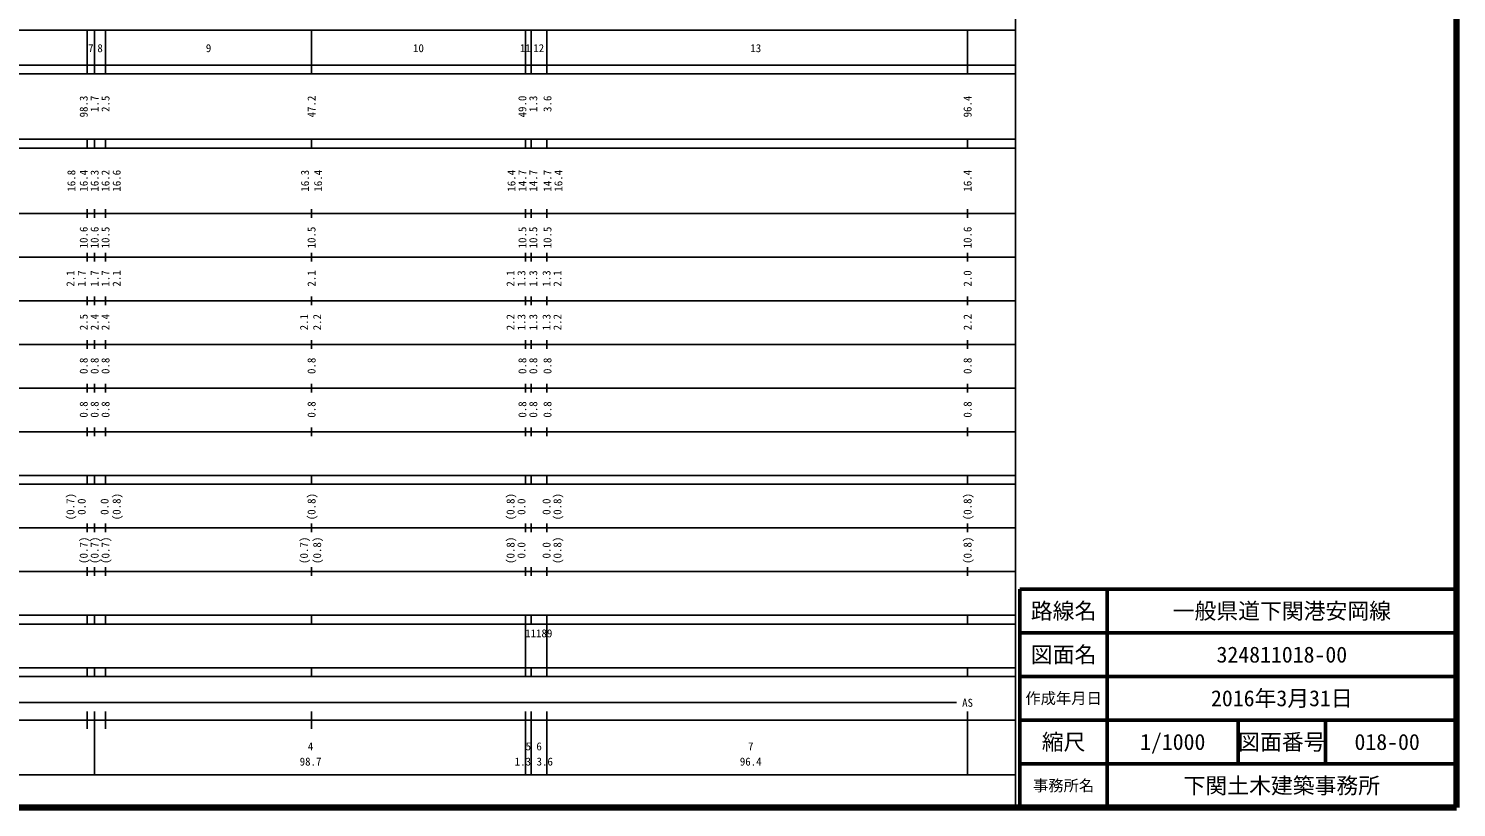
# Model space of a CAD drawing. Units: millimetres on the paper, enlarged 1000 times. Extents: x 40000 to 680000, y 20000 to 380000.
# Drawn here: x 352875 to 680000, y 20000 to 198357 of the extents above; entities that cross this region are included whole.
import ezdxf
from ezdxf.enums import TextEntityAlignment as Align

# ---------------------------------------------------------------- set-up
doc = ezdxf.new("R2010")
doc.units = ezdxf.units.MM
doc.header["$LTSCALE"] = 1000
for name, color, linetype, lineweight in [('M-TTL', 2, 'Continuous', 140), ('M-TTL-BAND', 7, 'Continuous', 25), ('M-TTL-FRAM', 2, 'Continuous', 50), ('M-TTL-LINE', 7, 'Continuous', 50)]:
    doc.layers.add(name, color=color, linetype=linetype, lineweight=lineweight)
doc.layers.add('M-TTL-TXT', color=7, linetype='Continuous')
doc.styles.add('ＭＳ ゴシック', font='')
doc.styles.get('ＭＳ ゴシック').set_extended_font_data('MS Gothic')

msp = doc.modelspace()

# ---------------------------------------------------------------- linework, layer by layer
at = {"layer": 'M-TTL'}
for p, q in [((680000, 20000), (680000, 380000)), ((40000, 20000), (680000, 20000))]:
    msp.add_line(p, q, dxfattribs=at)
at = {"layer": 'M-TTL-BAND'}
for p, q in [((579000, 20000), (579000, 370000)), ((68000, 198000), (579000, 198000)), ((366300, 188000), (366300, 198000)), ((368000, 188000), (368000, 198000)), ((370500, 188000), (370500, 198000)), ((417700, 188000), (417700, 198000)), ((466700, 188000), (466700, 198000)), ((468000, 188000), (468000, 198000)), ((471600, 188000), (471600, 198000)), ((568000, 188000), (568000, 198000)), ((40000, 190000), (579000, 190000)), ((40000, 188000), (579000, 188000)), ((40000, 173000), (579000, 173000)), ((40000, 171000), (579000, 171000)), ((366300, 171000), (366300, 173000)), ((368000, 171000), (368000, 173000)), ((370500, 171000), (370500, 173000)), ((417700, 171000), (417700, 173000)), ((466700, 171000), (466700, 173000)), ((468000, 171000), (468000, 173000)), ((471600, 171000), (471600, 173000)), ((568000, 171000), (568000, 173000)), ((40000, 156000), (579000, 156000)), ((366300, 155000), (366300, 157000)), ((368000, 155000), (368000, 157000)), ((370500, 155000), (370500, 157000)), ((417700, 155000), (417700, 157000)), ((466700, 155000), (466700, 157000)), ((468000, 155000), (468000, 157000)), ((471600, 155000), (471600, 157000)), ((568000, 155000), (568000, 157000)), ((46000, 146000), (579000, 146000)), ((366300, 145000), (366300, 147000)), ((368000, 145000), (368000, 147000)), ((370500, 145000), (370500, 147000)), ((417700, 145000), (417700, 147000)), ((466700, 145000), (466700, 147000)), ((468000, 145000), (468000, 147000)), ((471600, 145000), (471600, 147000)), ((568000, 145000), (568000, 147000)), ((52000, 136000), (579000, 136000)), ((366300, 135000), (366300, 137000)), ((368000, 135000), (368000, 137000)), ((370500, 135000), (370500, 137000)), ((417700, 135000), (417700, 137000)), ((466700, 135000), (466700, 137000)), ((468000, 135000), (468000, 137000)), ((471600, 135000), (471600, 137000)), ((568000, 135000), (568000, 137000)), ((46000, 126000), (579000, 126000)), ((366300, 125000), (366300, 127000)), ((368000, 125000), (368000, 127000)), ((370500, 125000), (370500, 127000)), ((417700, 125000), (417700, 127000)), ((466700, 125000), (466700, 127000)), ((468000, 125000), (468000, 127000)), ((471600, 125000), (471600, 127000)), ((568000, 125000), (568000, 127000)), ((52000, 116000), (579000, 116000)), ((366300, 115000), (366300, 117000)), ((368000, 115000), (368000, 117000)), ((370500, 115000), (370500, 117000)), ((417700, 115000), (417700, 117000)), ((466700, 115000), (466700, 117000)), ((468000, 115000), (468000, 117000)), ((471600, 115000), (471600, 117000)), ((568000, 115000), (568000, 117000)), ((46000, 106000), (579000, 106000)), ((366300, 105000), (366300, 107000)), ((368000, 105000), (368000, 107000)), ((370500, 105000), (370500, 107000)), ((417700, 105000), (417700, 107000)), ((466700, 105000), (466700, 107000)), ((468000, 105000), (468000, 107000)), ((471600, 105000), (471600, 107000)), ((568000, 105000), (568000, 107000)), ((40000, 96000), (579000, 96000)), ((366300, 94000), (366300, 96000)), ((368000, 94000), (368000, 96000)), ((370500, 94000), (370500, 96000)), ((417700, 94000), (417700, 96000)), ((466700, 94000), (466700, 96000)), ((468000, 94000), (468000, 96000)), ((471600, 94000), (471600, 96000)), ((568000, 94000), (568000, 96000)), ((40000, 94000), (579000, 94000)), ((49000, 84000), (579000, 84000)), ((366300, 83000), (366300, 85000)), ((368000, 83000), (368000, 85000)), ((370500, 83000), (370500, 85000)), ((417700, 83000), (417700, 85000)), ((466700, 83000), (466700, 85000)), ((468000, 83000), (468000, 85000)), ((471600, 83000), (471600, 85000)), ((568000, 83000), (568000, 85000)), ((40000, 74000), (579000, 74000)), ((366300, 73000), (366300, 75000)), ((368000, 73000), (368000, 75000)), ((370500, 73000), (370500, 75000)), ((417700, 73000), (417700, 75000)), ((466700, 73000), (466700, 75000)), ((468000, 73000), (468000, 75000)), ((471600, 73000), (471600, 75000)), ((568000, 73000), (568000, 75000)), ((40000, 64000), (579000, 64000)), ((366300, 62000), (366300, 64000)), ((368000, 62000), (368000, 64000)), ((370500, 62000), (370500, 64000)), ((417700, 62000), (417700, 64000)), ((466700, 62000), (466700, 64000)), ((468000, 62000), (468000, 64000)), ((471600, 62000), (471600, 64000)), ((568000, 62000), (568000, 64000)), ((40000, 62000), (579000, 62000)), ((466700, 52000), (466700, 62000)), ((471600, 52000), (471600, 62000)), ((40000, 52000), (579000, 52000)), ((40000, 50000), (579000, 50000)), ((366300, 50000), (366300, 52000)), ((368000, 50000), (368000, 52000)), ((370500, 50000), (370500, 52000)), ((417700, 50000), (417700, 52000)), ((466700, 50000), (466700, 52000)), ((468000, 50000), (468000, 52000)), ((471600, 50000), (471600, 52000)), ((568000, 50000), (568000, 52000)), ((71000, 44000), (565498, 44000)), ((40000, 40000), (579000, 40000)), ((366300, 38000), (366300, 42000)), ((368000, 27500), (368000, 42000)), ((370500, 38000), (370500, 42000)), ((417700, 38000), (417700, 42000)), ((466700, 27500), (466700, 42000)), ((468000, 27500), (468000, 42000)), ((471600, 27500), (471600, 42000)), ((568000, 27500), (568000, 42000)), ((68000, 27500), (579000, 27500))]:
    msp.add_line(p, q, dxfattribs=at)
at = {"layer": 'M-TTL-FRAM'}
for p, q in [((680000, 70000), (580000, 70000)), ((580000, 70000), (580000, 20000))]:
    msp.add_line(p, q, dxfattribs=at)
at = {"layer": 'M-TTL-LINE'}
for p, q in [((600000, 70000), (600000, 20000)), ((680000, 60000), (580000, 60000)), ((680000, 50000), (580000, 50000)), ((680000, 40000), (580000, 40000)), ((630000, 40000), (630000, 30000)), ((650000, 40000), (650000, 30000)), ((680000, 30000), (580000, 30000))]:
    msp.add_line(p, q, dxfattribs=at)

# ---------------------------------------------------------------- texts
at = {"layer": 'M-TTL-BAND', "style": 'ＭＳ ゴシック'}
for s, p in [('7', (367148, 192405)), ('8', (369250, 192405)), ('9', (394110, 192405)), ('10', (442199, 192405)), ('11', (466700, 192405)), ('12', (469746, 192405)), ('13', (519475, 192405)), ('11189', (469760, 58405)), ('AS', (568000, 42500)), ('4', (417481, 32523)), ('5', (467375, 32523)), ('6', (469837, 32523)), ('7', (518322, 32523)), ('98.7', (417481, 29033)), ('1.3', (466125, 29033)), ('3.6', (471125, 29033)), ('96.4', (518322, 29033))]:
    msp.add_text(s, height=1833, dxfattribs=at).set_placement(p, align=Align.BOTTOM_CENTER)
for s, p in [('98.3', (365500, 183000)), ('1.7', (368000, 183000)), ('2.5', (370500, 183000)), ('47.2', (417700, 183000)), ('49.0', (466000, 183000)), ('1.3', (468500, 183000)), ('3.6', (471750, 183000)), ('96.4', (568000, 183000)), ('16.8', (362677, 166000)), ('16.4', (365500, 166000)), ('16.3', (368000, 166000)), ('16.2', (370500, 166000)), ('16.6', (373048, 166000)), ('16.3', (416200, 166000)), ('16.4', (419200, 166000)), ('16.4', (463500, 166000)), ('14.7', (466000, 166000)), ('14.7', (468500, 166000)), ('14.7', (471750, 166000)), ('16.4', (474250, 166000)), ('16.4', (568000, 166000)), ('10.6', (365500, 153000)), ('10.6', (368000, 153000)), ('10.5', (370500, 153000)), ('10.5', (417700, 153000)), ('10.5', (466000, 153000)), ('10.5', (468500, 153000)), ('10.5', (471750, 153000)), ('10.6', (568000, 153000)), ('1.7', (368000, 143000)), ('1.7', (370500, 143000)), ('2.1', (373048, 143000)), ('2.1', (417700, 143000)), ('1.3', (468500, 143000)), ('2.0', (568000, 143000)), ('2.5', (365500, 133000)), ('2.4', (368000, 133000)), ('2.4', (370500, 133000)), ('1.3', (468500, 133000)), ('2.2', (568000, 133000)), ('0.8', (365500, 123000)), ('0.8', (368000, 123000)), ('0.8', (370500, 123000)), ('0.8', (417700, 123000)), ('0.8', (466000, 123000)), ('0.8', (468500, 123000)), ('0.8', (471750, 123000)), ('0.8', (568000, 123000)), ('0.8', (365500, 113000)), ('0.8', (368000, 113000)), ('0.8', (370500, 113000)), ('0.8', (417700, 113000)), ('0.8', (466000, 113000)), ('0.8', (468500, 113000)), ('0.8', (471750, 113000)), ('0.8', (568000, 113000)), ('(0.8)', (373048, 92000)), ('(0.8)', (417700, 92000)), ('(0.8)', (568000, 92000)), ('(0.7)', (365500, 82000)), ('(0.7)', (368000, 82000)), ('(0.7)', (370500, 82000)), ('(0.8)', (568000, 82000))]:
    msp.add_text(s, height=1833, rotation=90, dxfattribs=at).set_placement(p, align=Align.MIDDLE_RIGHT)
for s, p in [('2.1', (363927, 141125)), ('1.7', (366500, 141125)), ('2.1', (464750, 141125)), ('1.3', (467250, 141125)), ('1.3', (473000, 141125)), ('2.1', (475500, 141125)), ('2.1', (417450, 131125)), ('2.2', (420450, 131125)), ('2.2', (464750, 131125)), ('1.3', (467250, 131125)), ('1.3', (473000, 131125)), ('2.2', (475500, 131125)), ('(0.7)', (363927, 88875)), ('(0.8)', (464750, 88875)), ('(0.8)', (475500, 88875)), ('0.0', (366500, 88875)), ('0.0', (371750, 88875)), ('0.0', (467250, 88875)), ('0.0', (473000, 88875)), ('(0.7)', (417450, 78875)), ('(0.8)', (420450, 78875)), ('(0.8)', (464750, 78875)), ('0.0', (467250, 78875)), ('0.0', (473000, 78875)), ('(0.8)', (475500, 78875))]:
    msp.add_text(s, height=1833, rotation=90, dxfattribs=at).set_placement(p, align=Align.BOTTOM_CENTER)
at = {"layer": 'M-TTL-TXT', "style": 'ＭＳ ゴシック'}
for s, height, p in [('路線名', 3666, (590000, 65000)), ('路線名', 3666, (590000, 65000)), ('一般県道下関港安岡線', 3666, (640000, 65000)), ('図面名', 3666, (590000, 55000)), ('図面名', 3666, (590000, 55000)), ('324811018-00', 3666, (640000, 55000)), ('作成年月日', 2566, (590000, 45000)), ('作成年月日', 2566, (590000, 45000)), ('2016年3月31日', 3666, (640000, 45000)), ('縮尺', 3666, (590000, 35000)), ('縮尺', 3666, (590000, 35000)), ('1/1000', 3666, (615000, 35000)), ('図面番号', 3666, (640000, 35000)), ('図面番号', 3666, (640000, 35000)), ('018-00', 3666, (664125, 35000)), ('事務所名', 2566, (590000, 25000)), ('事務所名', 2566, (590000, 25000)), ('下関土木建築事務所', 3666, (640000, 25000))]:
    msp.add_text(s, height=height, dxfattribs=at).set_placement(p, align=Align.MIDDLE_CENTER)

doc.saveas('drawing.dxf')
